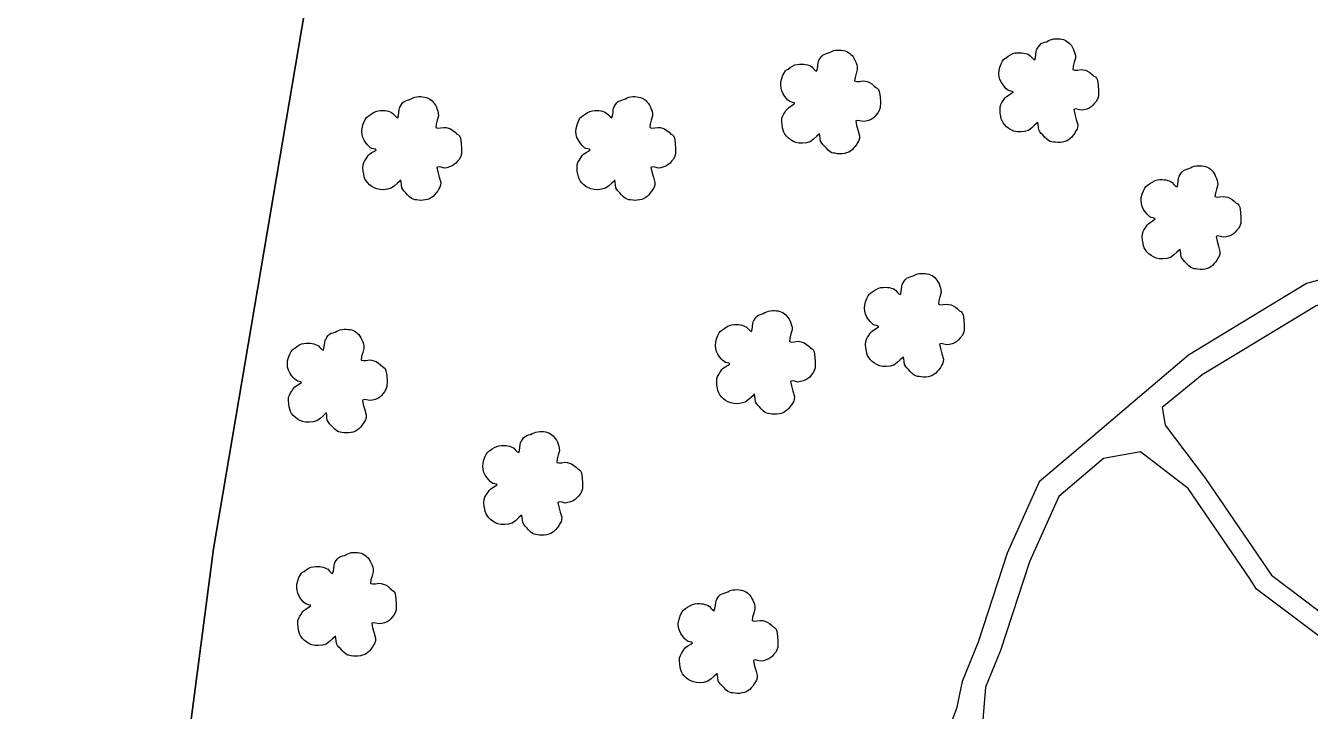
# Model space of a CAD drawing. Extents: x 730929 to 735129, y 7820181 to 7826121.
# Drawn here: x 732057.5 to 732273.1, y 7822308.5 to 7822423.5 of the extents above; entities that cross this region are included whole.
import ezdxf

# ---------------------------------------------------------------- set-up
doc = ezdxf.new("R2010")
doc.units = 0
doc.header["$MEASUREMENT"] = 0
doc.linetypes.add('CONTINUO', pattern=[0])
doc.linetypes.add('LIN0', pattern=[0])
for name, color, linetype in [('0114000475', 1, 'Continuous'), ('0114000475080', 5, 'Continuous'), ('0114000475081', 5, 'Continuous'), ('RESERVA', 3, 'Continuous'), ('SIMBOLO ARVORE', 118, 'Continuous')]:
    doc.layers.add(name, color=color, linetype=linetype)

msp = doc.modelspace()

# ---------------------------------------------------------------- linework, layer by layer
at = {"layer": '0114000475'}
msp.add_lwpolyline([(732184.66, 7822539.11), (732122.52, 7822500.26), (732107.53, 7822444.93), (732089.01, 7822335.73), (732073.5, 7822217.43), (732057.5, 7822173.48), (732067.92, 7822002.83)], dxfattribs=at)
at = {"layer": '0114000475080', "linetype": 'CONTINUO', "flags": 128}
msp.add_lwpolyline([(732255.52, 7822347.51), (732266.58, 7822331.34), (732279.43, 7822321.64), (732298.12, 7822314.4), (732320.9, 7822311.95), (732342.78, 7822314.83), (732365.3, 7822320.27), (732386.77, 7822317.7), (732402.16, 7822307.33), (732417.82, 7822291), (732435.56, 7822275.3), (732452.65, 7822269.29), (732465.31, 7822271.59), (732469.26, 7822273.2), (732475.24, 7822276.96), (732474.42, 7822280.25), (732466.98, 7822294.24), (732457.19, 7822312.33), (732448.74, 7822329.31), (732439.84, 7822346.27), (732433.82, 7822351.74), (732421.21, 7822356.32), (732403.57, 7822361.26), (732387.45, 7822365.98), (732368.38, 7822367.79), (732336.69, 7822366.18), (732320.49, 7822364.8), (732306.68, 7822367.72), (732293.64, 7822375.81), (732282.15, 7822378.75), (732274.1, 7822376.54), (732254.98, 7822364.95), (732248.26, 7822359.46), (732248.73, 7822356.47)], close=True, dxfattribs=at)
at = {"layer": '0114000475081', "linetype": 'CONTINUO', "flags": 128}
msp.add_lwpolyline([(732435.46, 7822183.74), (732451.14, 7822188.04), (732477.53, 7822196.24), (732499.94, 7822204.58), (732504.61, 7822205.85), (732508.43, 7822211.15), (732507.59, 7822219), (732501.14, 7822233.48), (732489.41, 7822255.07), (732479.88, 7822271.57), (732477.54, 7822272.15), (732471.93, 7822270.38), (732458.89, 7822266.15), (732452.37, 7822265.83), (732433.82, 7822272.35), (732415.49, 7822288.58), (732399.98, 7822304.75), (732385.57, 7822314.46), (732365.5, 7822316.86), (732343.39, 7822311.52), (732320.94, 7822308.56), (732297.32, 7822311.1), (732277.77, 7822318.67), (732264.11, 7822328.99), (732263, 7822330.62), (732261.47, 7822332.93), (732252.6, 7822345.85), (732244.63, 7822352), (732238.42, 7822350.89), (732230.9, 7822344.5), (732225.96, 7822333.55), (732221.11, 7822318.69), (732218.62, 7822312.5), (732218.03, 7822305.67), (732223.81, 7822296.97), (732236.75, 7822281.42), (732253.6, 7822268.79), (732274.12, 7822261.51), (732298.99, 7822257.95), (732325.2, 7822255.62), (732351.9, 7822247.02), (732375.81, 7822229.77), (732397.47, 7822208.91), (732418.51, 7822191.52), (732431.19, 7822185.09)], close=True, dxfattribs=at)
at = {"layer": 'RESERVA', "linetype": 'Continuous'}
for points in [[(732067.92, 7822002.83), (732057.5, 7822173.48), (732073.5, 7822217.43), (732089.01, 7822335.73), (732107.53, 7822444.93), (732122.52, 7822500.26), (732184.66, 7822539.11)], [(732282.11, 7822382.89), (732272.5, 7822380.25), (732252.66, 7822368.23), (732236.66, 7822354.64), (732227.63, 7822346.96), (732222.23, 7822335), (732217.35, 7822320.06), (732214.69, 7822313.44), (732213.74, 7822308.95), (732209.11, 7822296.69)]]:
    msp.add_lwpolyline(points, dxfattribs=at)
at = {"layer": 'SIMBOLO ARVORE', "linetype": 'LIN0', "elevation": 716.76, "flags": 128}
for points in [[(732227.3, 7822407.22), (732226.85, 7822406.82), (732226.35, 7822406.37), (732225.8, 7822405.96), (732225.16, 7822405.78), (732224.51, 7822405.71), (732223.89, 7822405.74), (732223.38, 7822405.85), (732222.93, 7822406.03), (732222.53, 7822406.26), (732222.15, 7822406.55), (732221.83, 7822406.87), (732221.56, 7822407.21), (732221.38, 7822407.54), (732221.25, 7822407.9), (732221.16, 7822408.3), (732221.08, 7822408.83), (732221.04, 7822409.38), (732221.06, 7822409.91), (732221.19, 7822410.29), (732221.37, 7822410.63), (732221.58, 7822410.92), (732221.73, 7822411.18), (732221.91, 7822411.43), (732222.13, 7822411.67), (732222.55, 7822411.94), (732222.94, 7822412.2), (732223.22, 7822412.41), (732223.1, 7822412.5), (732222.85, 7822412.57), (732222.53, 7822412.64), (732222.3, 7822412.77), (732222.07, 7822412.96), (732221.84, 7822413.21), (732221.54, 7822413.58), (732221.26, 7822414.01), (732221.02, 7822414.48), (732220.9, 7822414.97), (732220.85, 7822415.48), (732220.88, 7822416.01), (732221.03, 7822416.58), (732221.23, 7822417.12), (732221.46, 7822417.59), (732221.64, 7822417.84), (732221.84, 7822418.01), (732222.08, 7822418.16), (732222.42, 7822418.41), (732222.8, 7822418.64), (732223.2, 7822418.85), (732223.6, 7822418.95), (732224, 7822418.99), (732224.38, 7822419), (732224.72, 7822418.99), (732225.03, 7822418.94), (732225.32, 7822418.87), (732225.58, 7822418.79), (732225.82, 7822418.67), (732226.06, 7822418.52), (732226.36, 7822418.2), (732226.64, 7822417.93), (732226.88, 7822417.8), (732227, 7822418.17), (732227.07, 7822418.67), (732227.12, 7822419.19), (732227.18, 7822419.41), (732227.24, 7822419.59), (732227.33, 7822419.74), (732227.5, 7822420.01), (732227.7, 7822420.27), (732227.94, 7822420.52), (732228.23, 7822420.65), (732228.53, 7822420.76), (732228.85, 7822420.85), (732229.14, 7822420.99), (732229.43, 7822421.13), (732229.73, 7822421.24), (732230.06, 7822421.3), (732230.4, 7822421.33), (732230.73, 7822421.33), (732231.06, 7822421.31), (732231.37, 7822421.27), (732231.67, 7822421.2), (732231.95, 7822421.09), (732232.2, 7822420.95), (732232.44, 7822420.79), (732232.64, 7822420.62), (732232.83, 7822420.42), (732233.01, 7822420.18), (732233.19, 7822419.88), (732233.36, 7822419.55), (732233.5, 7822419.2), (732233.62, 7822418.88), (732233.69, 7822418.53), (732233.7, 7822418.1), (732233.5, 7822417.41), (732233.32, 7822416.73), (732233.25, 7822416.16), (732233.6, 7822416.06), (732234.08, 7822416.09), (732234.61, 7822416.18), (732235, 7822416.13), (732235.38, 7822416.05), (732235.74, 7822415.91), (732236.12, 7822415.65), (732236.48, 7822415.36), (732236.8, 7822415.06), (732237.05, 7822414.93), (732237.25, 7822414.73), (732237.39, 7822414.39), (732237.51, 7822413.54), (732237.57, 7822412.61), (732237.55, 7822411.71), (732237.4, 7822411.19), (732237.17, 7822410.81), (732236.9, 7822410.51), (732236.64, 7822410.19), (732236.36, 7822409.93), (732236.02, 7822409.71), (732235.59, 7822409.53), (732235.12, 7822409.41), (732234.65, 7822409.34), (732234.14, 7822409.47), (732233.72, 7822409.55), (732233.44, 7822409.44), (732233.59, 7822408.7), (732233.84, 7822407.81), (732234.09, 7822406.94), (732234.07, 7822406.49), (732233.96, 7822406.15), (732233.79, 7822405.87), (732233.58, 7822405.51), (732233.33, 7822405.17), (732233.07, 7822404.85), (732232.82, 7822404.6), (732232.56, 7822404.39), (732232.27, 7822404.22), (732231.91, 7822404.09), (732231.53, 7822403.99), (732231.14, 7822403.94), (732230.75, 7822403.93), (732230.37, 7822403.96), (732230.01, 7822404.01), (732229.72, 7822404.04), (732229.45, 7822404.11), (732229.17, 7822404.25), (732228.84, 7822404.52), (732228.51, 7822404.85), (732228.21, 7822405.19), (732227.94, 7822405.46), (732227.72, 7822405.74), (732227.55, 7822406.05), (732227.49, 7822406.52), (732227.44, 7822406.97), (732227.35, 7822407.35), (732227.35, 7822407.35)], [(732190.68, 7822405.32), (732190.23, 7822404.92), (732189.73, 7822404.47), (732189.18, 7822404.05), (732188.54, 7822403.88), (732187.89, 7822403.81), (732187.27, 7822403.83), (732186.76, 7822403.94), (732186.31, 7822404.12), (732185.91, 7822404.36), (732185.54, 7822404.65), (732185.21, 7822404.97), (732184.94, 7822405.31), (732184.76, 7822405.64), (732184.63, 7822406), (732184.55, 7822406.4), (732184.46, 7822406.93), (732184.42, 7822407.48), (732184.44, 7822408), (732184.57, 7822408.39), (732184.75, 7822408.72), (732184.96, 7822409.02), (732185.11, 7822409.28), (732185.29, 7822409.53), (732185.51, 7822409.77), (732185.93, 7822410.04), (732186.32, 7822410.3), (732186.61, 7822410.51), (732186.48, 7822410.6), (732186.23, 7822410.66), (732185.91, 7822410.73), (732185.68, 7822410.87), (732185.45, 7822411.05), (732185.22, 7822411.3), (732184.92, 7822411.67), (732184.64, 7822412.11), (732184.41, 7822412.58), (732184.28, 7822413.07), (732184.23, 7822413.58), (732184.26, 7822414.11), (732184.41, 7822414.68), (732184.61, 7822415.22), (732184.84, 7822415.69), (732185.02, 7822415.94), (732185.22, 7822416.11), (732185.46, 7822416.26), (732185.8, 7822416.51), (732186.18, 7822416.74), (732186.58, 7822416.94), (732186.98, 7822417.04), (732187.38, 7822417.09), (732187.76, 7822417.1), (732188.1, 7822417.09), (732188.41, 7822417.04), (732188.7, 7822416.97), (732188.96, 7822416.88), (732189.2, 7822416.77), (732189.44, 7822416.62), (732189.74, 7822416.3), (732190.02, 7822416.03), (732190.26, 7822415.89), (732190.38, 7822416.27), (732190.45, 7822416.77), (732190.51, 7822417.29), (732190.56, 7822417.51), (732190.62, 7822417.68), (732190.71, 7822417.84), (732190.88, 7822418.11), (732191.08, 7822418.37), (732191.32, 7822418.61), (732191.61, 7822418.75), (732191.91, 7822418.85), (732192.23, 7822418.95), (732192.52, 7822419.09), (732192.81, 7822419.22), (732193.12, 7822419.34), (732193.44, 7822419.4), (732193.78, 7822419.43), (732194.11, 7822419.43), (732194.44, 7822419.41), (732194.75, 7822419.37), (732195.05, 7822419.3), (732195.33, 7822419.19), (732195.58, 7822419.05), (732195.82, 7822418.89), (732196.02, 7822418.72), (732196.21, 7822418.52), (732196.39, 7822418.28), (732196.57, 7822417.98), (732196.74, 7822417.65), (732196.88, 7822417.3), (732197, 7822416.98), (732197.07, 7822416.62), (732197.08, 7822416.2), (732196.88, 7822415.51), (732196.7, 7822414.82), (732196.63, 7822414.25), (732196.98, 7822414.15), (732197.46, 7822414.19), (732197.99, 7822414.28), (732198.39, 7822414.23), (732198.76, 7822414.14), (732199.12, 7822414), (732199.5, 7822413.75), (732199.86, 7822413.46), (732200.18, 7822413.16), (732200.43, 7822413.02), (732200.63, 7822412.83), (732200.78, 7822412.49), (732200.9, 7822411.64), (732200.95, 7822410.71), (732200.94, 7822409.8), (732200.78, 7822409.29), (732200.55, 7822408.91), (732200.28, 7822408.6), (732200.02, 7822408.29), (732199.74, 7822408.02), (732199.4, 7822407.8), (732198.97, 7822407.63), (732198.5, 7822407.51), (732198.03, 7822407.44), (732197.52, 7822407.57), (732197.1, 7822407.64), (732196.82, 7822407.54), (732196.97, 7822406.8), (732197.22, 7822405.91), (732197.47, 7822405.04), (732197.45, 7822404.59), (732197.34, 7822404.25), (732197.17, 7822403.97), (732196.96, 7822403.61), (732196.71, 7822403.26), (732196.45, 7822402.95), (732196.2, 7822402.7), (732195.94, 7822402.49), (732195.65, 7822402.32), (732195.29, 7822402.18), (732194.91, 7822402.09), (732194.52, 7822402.04), (732194.13, 7822402.03), (732193.75, 7822402.05), (732193.39, 7822402.11), (732193.1, 7822402.14), (732192.83, 7822402.21), (732192.55, 7822402.34), (732192.22, 7822402.62), (732191.9, 7822402.95), (732191.59, 7822403.29), (732191.33, 7822403.56), (732191.11, 7822403.84), (732190.93, 7822404.15), (732190.87, 7822404.62), (732190.82, 7822405.07), (732190.73, 7822405.44), (732190.73, 7822405.44)], [(732120.37, 7822397.51), (732119.93, 7822397.12), (732119.42, 7822396.67), (732118.87, 7822396.25), (732118.23, 7822396.07), (732117.59, 7822396), (732116.96, 7822396.03), (732116.46, 7822396.14), (732116, 7822396.32), (732115.6, 7822396.56), (732115.23, 7822396.84), (732114.9, 7822397.16), (732114.64, 7822397.5), (732114.45, 7822397.83), (732114.33, 7822398.19), (732114.24, 7822398.59), (732114.15, 7822399.12), (732114.11, 7822399.67), (732114.13, 7822400.2), (732114.26, 7822400.58), (732114.44, 7822400.92), (732114.65, 7822401.21), (732114.8, 7822401.48), (732114.98, 7822401.72), (732115.2, 7822401.96), (732115.62, 7822402.23), (732116.02, 7822402.49), (732116.3, 7822402.71), (732116.18, 7822402.79), (732115.92, 7822402.86), (732115.6, 7822402.93), (732115.38, 7822403.06), (732115.15, 7822403.25), (732114.91, 7822403.5), (732114.61, 7822403.87), (732114.33, 7822404.3), (732114.1, 7822404.78), (732113.97, 7822405.27), (732113.92, 7822405.78), (732113.95, 7822406.3), (732114.1, 7822406.87), (732114.3, 7822407.42), (732114.54, 7822407.88), (732114.72, 7822408.13), (732114.91, 7822408.31), (732115.15, 7822408.45), (732115.49, 7822408.7), (732115.87, 7822408.94), (732116.27, 7822409.14), (732116.67, 7822409.24), (732117.07, 7822409.29), (732117.45, 7822409.29), (732117.79, 7822409.28), (732118.1, 7822409.23), (732118.39, 7822409.16), (732118.65, 7822409.08), (732118.89, 7822408.97), (732119.14, 7822408.82), (732119.43, 7822408.49), (732119.71, 7822408.22), (732119.95, 7822408.09), (732120.07, 7822408.46), (732120.15, 7822408.96), (732120.2, 7822409.48), (732120.25, 7822409.71), (732120.31, 7822409.88), (732120.41, 7822410.04), (732120.57, 7822410.3), (732120.77, 7822410.57), (732121.02, 7822410.81), (732121.3, 7822410.94), (732121.61, 7822411.05), (732121.92, 7822411.14), (732122.21, 7822411.28), (732122.51, 7822411.42), (732122.81, 7822411.53), (732123.14, 7822411.59), (732123.47, 7822411.62), (732123.8, 7822411.62), (732124.13, 7822411.61), (732124.45, 7822411.56), (732124.75, 7822411.49), (732125.02, 7822411.38), (732125.28, 7822411.25), (732125.51, 7822411.09), (732125.72, 7822410.91), (732125.9, 7822410.71), (732126.08, 7822410.47), (732126.26, 7822410.17), (732126.43, 7822409.84), (732126.58, 7822409.49), (732126.69, 7822409.17), (732126.76, 7822408.82), (732126.77, 7822408.4), (732126.57, 7822407.7), (732126.39, 7822407.02), (732126.32, 7822406.45), (732126.67, 7822406.35), (732127.15, 7822406.38), (732127.68, 7822406.47), (732128.08, 7822406.42), (732128.45, 7822406.34), (732128.81, 7822406.2), (732129.2, 7822405.94), (732129.56, 7822405.65), (732129.88, 7822405.35), (732130.13, 7822405.22), (732130.32, 7822405.02), (732130.47, 7822404.68), (732130.59, 7822403.84), (732130.65, 7822402.9), (732130.63, 7822402), (732130.47, 7822401.49), (732130.24, 7822401.1), (732129.97, 7822400.8), (732129.72, 7822400.48), (732129.43, 7822400.22), (732129.1, 7822400), (732128.66, 7822399.82), (732128.19, 7822399.7), (732127.72, 7822399.63), (732127.22, 7822399.76), (732126.8, 7822399.84), (732126.52, 7822399.74), (732126.66, 7822398.99), (732126.91, 7822398.11), (732127.16, 7822397.23), (732127.14, 7822396.78), (732127.04, 7822396.45), (732126.86, 7822396.16), (732126.65, 7822395.8), (732126.41, 7822395.46), (732126.14, 7822395.14), (732125.9, 7822394.89), (732125.63, 7822394.68), (732125.34, 7822394.51), (732124.99, 7822394.38), (732124.6, 7822394.28), (732124.21, 7822394.23), (732123.82, 7822394.22), (732123.44, 7822394.25), (732123.09, 7822394.3), (732122.8, 7822394.33), (732122.52, 7822394.41), (732122.24, 7822394.54), (732121.92, 7822394.81), (732121.59, 7822395.14), (732121.28, 7822395.49), (732121.02, 7822395.76), (732120.8, 7822396.03), (732120.62, 7822396.34), (732120.57, 7822396.81), (732120.52, 7822397.26), (732120.42, 7822397.64), (732120.42, 7822397.64)], [(732156.31, 7822397.51), (732155.86, 7822397.12), (732155.36, 7822396.67), (732154.81, 7822396.25), (732154.17, 7822396.07), (732153.52, 7822396), (732152.9, 7822396.03), (732152.39, 7822396.14), (732151.94, 7822396.32), (732151.54, 7822396.56), (732151.16, 7822396.84), (732150.84, 7822397.16), (732150.57, 7822397.5), (732150.39, 7822397.83), (732150.26, 7822398.19), (732150.17, 7822398.59), (732150.09, 7822399.12), (732150.05, 7822399.67), (732150.06, 7822400.2), (732150.2, 7822400.58), (732150.38, 7822400.92), (732150.59, 7822401.21), (732150.74, 7822401.48), (732150.92, 7822401.72), (732151.13, 7822401.96), (732151.56, 7822402.23), (732151.95, 7822402.49), (732152.23, 7822402.71), (732152.11, 7822402.79), (732151.86, 7822402.86), (732151.53, 7822402.93), (732151.31, 7822403.06), (732151.08, 7822403.25), (732150.84, 7822403.5), (732150.55, 7822403.87), (732150.27, 7822404.3), (732150.03, 7822404.78), (732149.91, 7822405.27), (732149.86, 7822405.78), (732149.89, 7822406.3), (732150.04, 7822406.87), (732150.24, 7822407.42), (732150.47, 7822407.88), (732150.65, 7822408.13), (732150.85, 7822408.31), (732151.09, 7822408.45), (732151.43, 7822408.7), (732151.81, 7822408.94), (732152.21, 7822409.14), (732152.61, 7822409.24), (732153.01, 7822409.29), (732153.39, 7822409.29), (732153.72, 7822409.28), (732154.04, 7822409.23), (732154.33, 7822409.16), (732154.58, 7822409.08), (732154.83, 7822408.97), (732155.07, 7822408.82), (732155.37, 7822408.49), (732155.65, 7822408.22), (732155.89, 7822408.09), (732156.01, 7822408.46), (732156.08, 7822408.96), (732156.13, 7822409.48), (732156.18, 7822409.71), (732156.25, 7822409.88), (732156.34, 7822410.04), (732156.5, 7822410.3), (732156.71, 7822410.57), (732156.95, 7822410.81), (732157.24, 7822410.94), (732157.54, 7822411.05), (732157.86, 7822411.14), (732158.15, 7822411.28), (732158.44, 7822411.42), (732158.74, 7822411.53), (732159.07, 7822411.59), (732159.4, 7822411.62), (732159.74, 7822411.62), (732160.06, 7822411.61), (732160.38, 7822411.56), (732160.68, 7822411.49), (732160.96, 7822411.38), (732161.21, 7822411.25), (732161.45, 7822411.09), (732161.65, 7822410.91), (732161.84, 7822410.71), (732162.01, 7822410.47), (732162.2, 7822410.17), (732162.37, 7822409.84), (732162.51, 7822409.49), (732162.63, 7822409.17), (732162.7, 7822408.82), (732162.71, 7822408.4), (732162.51, 7822407.7), (732162.33, 7822407.02), (732162.25, 7822406.45), (732162.61, 7822406.35), (732163.09, 7822406.38), (732163.62, 7822406.47), (732164.01, 7822406.42), (732164.39, 7822406.34), (732164.75, 7822406.2), (732165.13, 7822405.94), (732165.49, 7822405.65), (732165.81, 7822405.35), (732166.06, 7822405.22), (732166.26, 7822405.02), (732166.4, 7822404.68), (732166.52, 7822403.84), (732166.58, 7822402.9), (732166.56, 7822402), (732166.4, 7822401.49), (732166.18, 7822401.1), (732165.9, 7822400.8), (732165.65, 7822400.48), (732165.36, 7822400.22), (732165.03, 7822400), (732164.6, 7822399.82), (732164.13, 7822399.7), (732163.66, 7822399.63), (732163.15, 7822399.76), (732162.73, 7822399.84), (732162.45, 7822399.74), (732162.6, 7822398.99), (732162.85, 7822398.11), (732163.09, 7822397.23), (732163.08, 7822396.78), (732162.97, 7822396.45), (732162.8, 7822396.16), (732162.59, 7822395.8), (732162.34, 7822395.46), (732162.08, 7822395.14), (732161.83, 7822394.89), (732161.57, 7822394.68), (732161.28, 7822394.51), (732160.92, 7822394.38), (732160.54, 7822394.28), (732160.15, 7822394.23), (732159.76, 7822394.22), (732159.38, 7822394.25), (732159.02, 7822394.3), (732158.73, 7822394.33), (732158.45, 7822394.41), (732158.18, 7822394.54), (732157.85, 7822394.81), (732157.52, 7822395.14), (732157.21, 7822395.49), (732156.95, 7822395.76), (732156.73, 7822396.03), (732156.56, 7822396.34), (732156.5, 7822396.81), (732156.45, 7822397.26), (732156.36, 7822397.64), (732156.36, 7822397.64)], [(732251.18, 7822385.91), (732250.73, 7822385.52), (732250.22, 7822385.07), (732249.67, 7822384.65), (732249.03, 7822384.48), (732248.39, 7822384.41), (732247.76, 7822384.43), (732247.26, 7822384.54), (732246.8, 7822384.72), (732246.4, 7822384.96), (732246.03, 7822385.24), (732245.7, 7822385.56), (732245.44, 7822385.91), (732245.25, 7822386.24), (732245.13, 7822386.59), (732245.04, 7822386.99), (732244.95, 7822387.53), (732244.91, 7822388.08), (732244.93, 7822388.6), (732245.06, 7822388.99), (732245.24, 7822389.32), (732245.45, 7822389.61), (732245.61, 7822389.88), (732245.78, 7822390.13), (732246, 7822390.36), (732246.42, 7822390.64), (732246.82, 7822390.89), (732247.1, 7822391.11), (732246.98, 7822391.2), (732246.72, 7822391.26), (732246.4, 7822391.33), (732246.18, 7822391.46), (732245.95, 7822391.65), (732245.71, 7822391.9), (732245.41, 7822392.27), (732245.13, 7822392.7), (732244.9, 7822393.18), (732244.77, 7822393.67), (732244.72, 7822394.18), (732244.75, 7822394.7), (732244.9, 7822395.28), (732245.1, 7822395.82), (732245.34, 7822396.29), (732245.52, 7822396.53), (732245.72, 7822396.71), (732245.95, 7822396.86), (732246.29, 7822397.1), (732246.67, 7822397.34), (732247.07, 7822397.54), (732247.47, 7822397.64), (732247.87, 7822397.69), (732248.25, 7822397.7), (732248.59, 7822397.68), (732248.9, 7822397.64), (732249.19, 7822397.56), (732249.45, 7822397.48), (732249.69, 7822397.37), (732249.94, 7822397.22), (732250.23, 7822396.9), (732250.51, 7822396.62), (732250.75, 7822396.49), (732250.87, 7822396.87), (732250.95, 7822397.37), (732251, 7822397.88), (732251.05, 7822398.11), (732251.11, 7822398.28), (732251.21, 7822398.44), (732251.37, 7822398.7), (732251.57, 7822398.97), (732251.82, 7822399.21), (732252.1, 7822399.35), (732252.41, 7822399.45), (732252.72, 7822399.54), (732253.01, 7822399.69), (732253.31, 7822399.82), (732253.61, 7822399.94), (732253.94, 7822400), (732254.27, 7822400.03), (732254.6, 7822400.03), (732254.93, 7822400.01), (732255.25, 7822399.97), (732255.55, 7822399.89), (732255.82, 7822399.78), (732256.08, 7822399.65), (732256.31, 7822399.49), (732256.52, 7822399.31), (732256.7, 7822399.11), (732256.88, 7822398.87), (732257.07, 7822398.58), (732257.23, 7822398.24), (732257.38, 7822397.89), (732257.49, 7822397.58), (732257.56, 7822397.22), (732257.57, 7822396.8), (732257.37, 7822396.1), (732257.19, 7822395.42), (732257.12, 7822394.85), (732257.47, 7822394.75), (732257.95, 7822394.79), (732258.48, 7822394.87), (732258.88, 7822394.83), (732259.25, 7822394.74), (732259.61, 7822394.6), (732260, 7822394.35), (732260.36, 7822394.06), (732260.68, 7822393.76), (732260.93, 7822393.62), (732261.12, 7822393.42), (732261.27, 7822393.08), (732261.39, 7822392.24), (732261.45, 7822391.3), (732261.43, 7822390.4), (732261.27, 7822389.89), (732261.04, 7822389.5), (732260.77, 7822389.2), (732260.52, 7822388.89), (732260.23, 7822388.62), (732259.9, 7822388.4), (732259.46, 7822388.23), (732258.99, 7822388.1), (732258.52, 7822388.03), (732258.02, 7822388.17), (732257.6, 7822388.24), (732257.32, 7822388.14), (732257.46, 7822387.39), (732257.71, 7822386.51), (732257.96, 7822385.63), (732257.94, 7822385.19), (732257.84, 7822384.85), (732257.66, 7822384.57), (732257.45, 7822384.2), (732257.21, 7822383.86), (732256.94, 7822383.55), (732256.7, 7822383.29), (732256.43, 7822383.08), (732256.14, 7822382.91), (732255.79, 7822382.78), (732255.4, 7822382.69), (732255.01, 7822382.63), (732254.62, 7822382.63), (732254.24, 7822382.65), (732253.89, 7822382.7), (732253.6, 7822382.74), (732253.32, 7822382.81), (732253.04, 7822382.94), (732252.72, 7822383.22), (732252.39, 7822383.54), (732252.08, 7822383.89), (732251.82, 7822384.16), (732251.6, 7822384.44), (732251.42, 7822384.74), (732251.37, 7822385.21), (732251.32, 7822385.67), (732251.22, 7822386.04), (732251.22, 7822386.04)], [(732204.74, 7822367.84), (732204.29, 7822367.45), (732203.79, 7822367), (732203.24, 7822366.58), (732202.6, 7822366.41), (732201.95, 7822366.34), (732201.33, 7822366.36), (732200.82, 7822366.47), (732200.37, 7822366.65), (732199.97, 7822366.89), (732199.6, 7822367.18), (732199.27, 7822367.49), (732199.01, 7822367.84), (732198.82, 7822368.17), (732198.69, 7822368.53), (732198.61, 7822368.93), (732198.52, 7822369.46), (732198.48, 7822370.01), (732198.5, 7822370.53), (732198.63, 7822370.92), (732198.81, 7822371.25), (732199.02, 7822371.55), (732199.17, 7822371.81), (732199.35, 7822372.06), (732199.57, 7822372.29), (732199.99, 7822372.57), (732200.39, 7822372.82), (732200.67, 7822373.04), (732200.54, 7822373.13), (732200.29, 7822373.19), (732199.97, 7822373.26), (732199.74, 7822373.4), (732199.52, 7822373.58), (732199.28, 7822373.83), (732198.98, 7822374.2), (732198.7, 7822374.64), (732198.47, 7822375.11), (732198.34, 7822375.6), (732198.29, 7822376.11), (732198.32, 7822376.63), (732198.47, 7822377.21), (732198.67, 7822377.75), (732198.91, 7822378.22), (732199.08, 7822378.47), (732199.28, 7822378.64), (732199.52, 7822378.79), (732199.86, 7822379.03), (732200.24, 7822379.27), (732200.64, 7822379.47), (732201.04, 7822379.57), (732201.44, 7822379.62), (732201.82, 7822379.63), (732202.16, 7822379.61), (732202.47, 7822379.57), (732202.76, 7822379.5), (732203.02, 7822379.41), (732203.26, 7822379.3), (732203.51, 7822379.15), (732203.8, 7822378.83), (732204.08, 7822378.55), (732204.32, 7822378.42), (732204.44, 7822378.8), (732204.52, 7822379.3), (732204.57, 7822379.82), (732204.62, 7822380.04), (732204.68, 7822380.21), (732204.77, 7822380.37), (732204.94, 7822380.64), (732205.14, 7822380.9), (732205.38, 7822381.14), (732205.67, 7822381.28), (732205.98, 7822381.38), (732206.29, 7822381.48), (732206.58, 7822381.62), (732206.88, 7822381.75), (732207.18, 7822381.87), (732207.5, 7822381.93), (732207.84, 7822381.96), (732208.17, 7822381.96), (732208.5, 7822381.94), (732208.81, 7822381.9), (732209.11, 7822381.83), (732209.39, 7822381.72), (732209.65, 7822381.58), (732209.88, 7822381.42), (732210.09, 7822381.25), (732210.27, 7822381.04), (732210.45, 7822380.81), (732210.63, 7822380.51), (732210.8, 7822380.18), (732210.95, 7822379.82), (732211.06, 7822379.51), (732211.13, 7822379.15), (732211.14, 7822378.73), (732210.94, 7822378.04), (732210.76, 7822377.35), (732210.69, 7822376.78), (732211.04, 7822376.68), (732211.52, 7822376.72), (732212.05, 7822376.8), (732212.45, 7822376.76), (732212.82, 7822376.67), (732213.18, 7822376.53), (732213.56, 7822376.28), (732213.92, 7822375.99), (732214.25, 7822375.69), (732214.49, 7822375.55), (732214.69, 7822375.36), (732214.84, 7822375.02), (732214.96, 7822374.17), (732215.02, 7822373.23), (732215, 7822372.33), (732214.84, 7822371.82), (732214.61, 7822371.43), (732214.34, 7822371.13), (732214.09, 7822370.82), (732213.8, 7822370.55), (732213.47, 7822370.33), (732213.03, 7822370.16), (732212.56, 7822370.04), (732212.09, 7822369.96), (732211.59, 7822370.1), (732211.16, 7822370.17), (732210.88, 7822370.07), (732211.03, 7822369.33), (732211.28, 7822368.44), (732211.53, 7822367.57), (732211.51, 7822367.12), (732211.4, 7822366.78), (732211.23, 7822366.5), (732211.02, 7822366.14), (732210.78, 7822365.79), (732210.51, 7822365.48), (732210.26, 7822365.23), (732210, 7822365.02), (732209.71, 7822364.84), (732209.35, 7822364.71), (732208.97, 7822364.62), (732208.58, 7822364.57), (732208.19, 7822364.56), (732207.81, 7822364.58), (732207.46, 7822364.63), (732207.16, 7822364.67), (732206.89, 7822364.74), (732206.61, 7822364.87), (732206.28, 7822365.15), (732205.96, 7822365.48), (732205.65, 7822365.82), (732205.39, 7822366.09), (732205.17, 7822366.37), (732204.99, 7822366.68), (732204.94, 7822367.15), (732204.88, 7822367.6), (732204.79, 7822367.97), (732204.79, 7822367.97)], [(732179.75, 7822361.6), (732179.3, 7822361.21), (732178.79, 7822360.76), (732178.24, 7822360.34), (732177.6, 7822360.16), (732176.96, 7822360.09), (732176.33, 7822360.12), (732175.83, 7822360.23), (732175.37, 7822360.41), (732174.97, 7822360.65), (732174.6, 7822360.93), (732174.27, 7822361.25), (732174.01, 7822361.59), (732173.83, 7822361.92), (732173.7, 7822362.28), (732173.61, 7822362.68), (732173.52, 7822363.21), (732173.48, 7822363.76), (732173.5, 7822364.29), (732173.63, 7822364.67), (732173.82, 7822365.01), (732174.02, 7822365.3), (732174.18, 7822365.57), (732174.35, 7822365.81), (732174.57, 7822366.05), (732174.99, 7822366.32), (732175.39, 7822366.58), (732175.67, 7822366.8), (732175.55, 7822366.88), (732175.29, 7822366.95), (732174.97, 7822367.02), (732174.75, 7822367.15), (732174.52, 7822367.34), (732174.28, 7822367.59), (732173.98, 7822367.96), (732173.7, 7822368.39), (732173.47, 7822368.87), (732173.34, 7822369.36), (732173.29, 7822369.87), (732173.32, 7822370.39), (732173.47, 7822370.96), (732173.67, 7822371.51), (732173.91, 7822371.97), (732174.09, 7822372.22), (732174.29, 7822372.4), (732174.52, 7822372.54), (732174.86, 7822372.79), (732175.24, 7822373.03), (732175.64, 7822373.23), (732176.05, 7822373.33), (732176.44, 7822373.38), (732176.82, 7822373.39), (732177.16, 7822373.37), (732177.47, 7822373.32), (732177.76, 7822373.25), (732178.02, 7822373.17), (732178.26, 7822373.06), (732178.51, 7822372.91), (732178.8, 7822372.58), (732179.08, 7822372.31), (732179.32, 7822372.18), (732179.44, 7822372.55), (732179.52, 7822373.05), (732179.57, 7822373.57), (732179.62, 7822373.8), (732179.68, 7822373.97), (732179.78, 7822374.13), (732179.94, 7822374.39), (732180.14, 7822374.66), (732180.39, 7822374.9), (732180.67, 7822375.03), (732180.98, 7822375.14), (732181.29, 7822375.23), (732181.58, 7822375.37), (732181.88, 7822375.51), (732182.18, 7822375.62), (732182.51, 7822375.68), (732182.84, 7822375.71), (732183.17, 7822375.71), (732183.5, 7822375.7), (732183.82, 7822375.65), (732184.12, 7822375.58), (732184.39, 7822375.47), (732184.65, 7822375.34), (732184.88, 7822375.18), (732185.09, 7822375), (732185.27, 7822374.8), (732185.45, 7822374.56), (732185.64, 7822374.26), (732185.8, 7822373.93), (732185.95, 7822373.58), (732186.06, 7822373.26), (732186.13, 7822372.91), (732186.14, 7822372.49), (732185.94, 7822371.79), (732185.76, 7822371.11), (732185.69, 7822370.54), (732186.04, 7822370.44), (732186.52, 7822370.47), (732187.06, 7822370.56), (732187.45, 7822370.51), (732187.82, 7822370.43), (732188.18, 7822370.29), (732188.57, 7822370.03), (732188.93, 7822369.74), (732189.25, 7822369.44), (732189.5, 7822369.31), (732189.69, 7822369.11), (732189.84, 7822368.77), (732189.96, 7822367.93), (732190.02, 7822366.99), (732190, 7822366.09), (732189.84, 7822365.58), (732189.61, 7822365.19), (732189.34, 7822364.89), (732189.09, 7822364.57), (732188.8, 7822364.31), (732188.47, 7822364.09), (732188.03, 7822363.91), (732187.56, 7822363.79), (732187.09, 7822363.72), (732186.59, 7822363.85), (732186.17, 7822363.93), (732185.89, 7822363.83), (732186.03, 7822363.08), (732186.28, 7822362.2), (732186.53, 7822361.32), (732186.51, 7822360.87), (732186.41, 7822360.54), (732186.24, 7822360.25), (732186.02, 7822359.89), (732185.78, 7822359.55), (732185.51, 7822359.23), (732185.27, 7822358.98), (732185, 7822358.77), (732184.71, 7822358.6), (732184.36, 7822358.47), (732183.97, 7822358.37), (732183.58, 7822358.32), (732183.19, 7822358.31), (732182.81, 7822358.34), (732182.46, 7822358.39), (732182.17, 7822358.42), (732181.89, 7822358.5), (732181.62, 7822358.63), (732181.29, 7822358.9), (732180.96, 7822359.23), (732180.65, 7822359.58), (732180.39, 7822359.85), (732180.17, 7822360.12), (732179.99, 7822360.43), (732179.94, 7822360.9), (732179.89, 7822361.35), (732179.79, 7822361.73), (732179.79, 7822361.73)], [(732107.88, 7822358.48), (732107.43, 7822358.08), (732106.92, 7822357.63), (732106.37, 7822357.22), (732105.73, 7822357.04), (732105.09, 7822356.97), (732104.46, 7822357), (732103.96, 7822357.1), (732103.51, 7822357.29), (732103.1, 7822357.52), (732102.73, 7822357.81), (732102.41, 7822358.13), (732102.14, 7822358.47), (732101.96, 7822358.8), (732101.83, 7822359.16), (732101.74, 7822359.56), (732101.65, 7822360.09), (732101.61, 7822360.64), (732101.63, 7822361.16), (732101.76, 7822361.55), (732101.95, 7822361.89), (732102.15, 7822362.18), (732102.31, 7822362.44), (732102.48, 7822362.69), (732102.7, 7822362.93), (732103.12, 7822363.2), (732103.52, 7822363.46), (732103.8, 7822363.67), (732103.68, 7822363.76), (732103.42, 7822363.83), (732103.1, 7822363.9), (732102.88, 7822364.03), (732102.65, 7822364.21), (732102.41, 7822364.47), (732102.12, 7822364.84), (732101.83, 7822365.27), (732101.6, 7822365.74), (732101.47, 7822366.23), (732101.42, 7822366.74), (732101.45, 7822367.27), (732101.6, 7822367.84), (732101.81, 7822368.38), (732102.04, 7822368.85), (732102.22, 7822369.1), (732102.42, 7822369.27), (732102.65, 7822369.42), (732102.99, 7822369.67), (732103.37, 7822369.9), (732103.78, 7822370.11), (732104.18, 7822370.2), (732104.57, 7822370.25), (732104.95, 7822370.26), (732105.29, 7822370.25), (732105.6, 7822370.2), (732105.89, 7822370.13), (732106.15, 7822370.05), (732106.4, 7822369.93), (732106.64, 7822369.78), (732106.93, 7822369.46), (732107.21, 7822369.19), (732107.45, 7822369.06), (732107.57, 7822369.43), (732107.65, 7822369.93), (732107.7, 7822370.45), (732107.75, 7822370.67), (732107.81, 7822370.85), (732107.91, 7822371), (732108.07, 7822371.27), (732108.27, 7822371.53), (732108.52, 7822371.77), (732108.8, 7822371.91), (732109.11, 7822372.01), (732109.42, 7822372.11), (732109.71, 7822372.25), (732110.01, 7822372.39), (732110.31, 7822372.5), (732110.64, 7822372.56), (732110.97, 7822372.59), (732111.3, 7822372.59), (732111.63, 7822372.57), (732111.95, 7822372.53), (732112.25, 7822372.46), (732112.52, 7822372.35), (732112.78, 7822372.21), (732113.01, 7822372.05), (732113.22, 7822371.88), (732113.41, 7822371.68), (732113.58, 7822371.44), (732113.77, 7822371.14), (732113.93, 7822370.81), (732114.08, 7822370.46), (732114.19, 7822370.14), (732114.26, 7822369.79), (732114.27, 7822369.36), (732114.07, 7822368.67), (732113.89, 7822367.99), (732113.82, 7822367.42), (732114.18, 7822367.32), (732114.66, 7822367.35), (732115.19, 7822367.44), (732115.58, 7822367.39), (732115.95, 7822367.31), (732116.31, 7822367.16), (732116.7, 7822366.91), (732117.06, 7822366.62), (732117.38, 7822366.32), (732117.63, 7822366.19), (732117.82, 7822365.99), (732117.97, 7822365.65), (732118.09, 7822364.8), (732118.15, 7822363.87), (732118.13, 7822362.96), (732117.97, 7822362.45), (732117.74, 7822362.07), (732117.47, 7822361.76), (732117.22, 7822361.45), (732116.93, 7822361.18), (732116.6, 7822360.96), (732116.16, 7822360.79), (732115.7, 7822360.67), (732115.22, 7822360.6), (732114.72, 7822360.73), (732114.3, 7822360.81), (732114.02, 7822360.7), (732114.16, 7822359.96), (732114.41, 7822359.07), (732114.66, 7822358.2), (732114.64, 7822357.75), (732114.54, 7822357.41), (732114.37, 7822357.13), (732114.15, 7822356.77), (732113.91, 7822356.43), (732113.64, 7822356.11), (732113.4, 7822355.86), (732113.13, 7822355.65), (732112.84, 7822355.48), (732112.49, 7822355.34), (732112.11, 7822355.25), (732111.71, 7822355.2), (732111.32, 7822355.19), (732110.94, 7822355.22), (732110.59, 7822355.27), (732110.3, 7822355.3), (732110.02, 7822355.37), (732109.75, 7822355.51), (732109.42, 7822355.78), (732109.09, 7822356.11), (732108.78, 7822356.45), (732108.52, 7822356.72), (732108.3, 7822357), (732108.12, 7822357.31), (732108.07, 7822357.78), (732108.02, 7822358.23), (732107.92, 7822358.61), (732107.92, 7822358.61)], [(732140.69, 7822341.3), (732140.24, 7822340.91), (732139.73, 7822340.46), (732139.18, 7822340.04), (732138.54, 7822339.87), (732137.9, 7822339.8), (732137.27, 7822339.82), (732136.77, 7822339.93), (732136.32, 7822340.11), (732135.91, 7822340.35), (732135.54, 7822340.63), (732135.22, 7822340.95), (732134.95, 7822341.3), (732134.77, 7822341.63), (732134.64, 7822341.98), (732134.55, 7822342.39), (732134.46, 7822342.92), (732134.42, 7822343.47), (732134.44, 7822343.99), (732134.57, 7822344.38), (732134.76, 7822344.71), (732134.96, 7822345), (732135.12, 7822345.27), (732135.29, 7822345.52), (732135.51, 7822345.75), (732135.93, 7822346.03), (732136.33, 7822346.28), (732136.61, 7822346.5), (732136.49, 7822346.59), (732136.23, 7822346.65), (732135.91, 7822346.72), (732135.69, 7822346.86), (732135.46, 7822347.04), (732135.22, 7822347.29), (732134.93, 7822347.66), (732134.64, 7822348.09), (732134.41, 7822348.57), (732134.28, 7822349.06), (732134.23, 7822349.57), (732134.26, 7822350.09), (732134.41, 7822350.67), (732134.62, 7822351.21), (732134.85, 7822351.68), (732135.03, 7822351.92), (732135.23, 7822352.1), (732135.46, 7822352.25), (732135.8, 7822352.49), (732136.18, 7822352.73), (732136.59, 7822352.93), (732136.99, 7822353.03), (732137.38, 7822353.08), (732137.76, 7822353.09), (732138.1, 7822353.07), (732138.41, 7822353.03), (732138.7, 7822352.95), (732138.96, 7822352.87), (732139.21, 7822352.76), (732139.45, 7822352.61), (732139.74, 7822352.29), (732140.02, 7822352.01), (732140.26, 7822351.88), (732140.38, 7822352.26), (732140.46, 7822352.76), (732140.51, 7822353.27), (732140.56, 7822353.5), (732140.62, 7822353.67), (732140.72, 7822353.83), (732140.88, 7822354.09), (732141.08, 7822354.36), (732141.33, 7822354.6), (732141.61, 7822354.74), (732141.92, 7822354.84), (732142.23, 7822354.93), (732142.52, 7822355.08), (732142.82, 7822355.21), (732143.12, 7822355.33), (732143.45, 7822355.39), (732143.78, 7822355.42), (732144.11, 7822355.42), (732144.44, 7822355.4), (732144.76, 7822355.36), (732145.06, 7822355.28), (732145.33, 7822355.18), (732145.59, 7822355.04), (732145.82, 7822354.88), (732146.03, 7822354.71), (732146.22, 7822354.5), (732146.39, 7822354.26), (732146.58, 7822353.97), (732146.74, 7822353.63), (732146.89, 7822353.28), (732147, 7822352.97), (732147.07, 7822352.61), (732147.08, 7822352.19), (732146.88, 7822351.5), (732146.7, 7822350.81), (732146.63, 7822350.24), (732146.99, 7822350.14), (732147.47, 7822350.18), (732148, 7822350.26), (732148.39, 7822350.22), (732148.76, 7822350.13), (732149.12, 7822349.99), (732149.51, 7822349.74), (732149.87, 7822349.45), (732150.19, 7822349.15), (732150.44, 7822349.01), (732150.63, 7822348.81), (732150.78, 7822348.47), (732150.9, 7822347.63), (732150.96, 7822346.69), (732150.94, 7822345.79), (732150.78, 7822345.28), (732150.55, 7822344.89), (732150.28, 7822344.59), (732150.03, 7822344.28), (732149.74, 7822344.01), (732149.41, 7822343.79), (732148.97, 7822343.62), (732148.51, 7822343.49), (732148.03, 7822343.42), (732147.53, 7822343.56), (732147.11, 7822343.63), (732146.83, 7822343.53), (732146.97, 7822342.78), (732147.22, 7822341.9), (732147.47, 7822341.02), (732147.45, 7822340.58), (732147.35, 7822340.24), (732147.18, 7822339.96), (732146.96, 7822339.6), (732146.72, 7822339.25), (732146.45, 7822338.94), (732146.21, 7822338.68), (732145.94, 7822338.47), (732145.65, 7822338.3), (732145.3, 7822338.17), (732144.92, 7822338.08), (732144.52, 7822338.02), (732144.13, 7822338.02), (732143.75, 7822338.04), (732143.4, 7822338.09), (732143.11, 7822338.13), (732142.83, 7822338.2), (732142.56, 7822338.33), (732142.23, 7822338.61), (732141.9, 7822338.93), (732141.59, 7822339.28), (732141.33, 7822339.55), (732141.11, 7822339.83), (732140.93, 7822340.13), (732140.88, 7822340.6), (732140.83, 7822341.06), (732140.73, 7822341.43), (732140.73, 7822341.43)], [(732109.44, 7822321.01), (732108.99, 7822320.61), (732108.49, 7822320.16), (732107.94, 7822319.74), (732107.3, 7822319.57), (732106.65, 7822319.5), (732106.03, 7822319.52), (732105.52, 7822319.63), (732105.07, 7822319.81), (732104.67, 7822320.05), (732104.29, 7822320.34), (732103.97, 7822320.66), (732103.7, 7822321), (732103.52, 7822321.33), (732103.39, 7822321.69), (732103.3, 7822322.09), (732103.22, 7822322.62), (732103.18, 7822323.17), (732103.19, 7822323.69), (732103.33, 7822324.08), (732103.51, 7822324.41), (732103.71, 7822324.71), (732103.87, 7822324.97), (732104.04, 7822325.22), (732104.26, 7822325.46), (732104.68, 7822325.73), (732105.08, 7822325.99), (732105.36, 7822326.2), (732105.24, 7822326.29), (732104.98, 7822326.35), (732104.66, 7822326.42), (732104.44, 7822326.56), (732104.21, 7822326.74), (732103.97, 7822326.99), (732103.68, 7822327.36), (732103.4, 7822327.8), (732103.16, 7822328.27), (732103.04, 7822328.76), (732102.99, 7822329.27), (732103.02, 7822329.8), (732103.16, 7822330.37), (732103.37, 7822330.91), (732103.6, 7822331.38), (732103.78, 7822331.63), (732103.98, 7822331.8), (732104.22, 7822331.95), (732104.56, 7822332.2), (732104.94, 7822332.43), (732105.34, 7822332.63), (732105.74, 7822332.73), (732106.13, 7822332.78), (732106.51, 7822332.79), (732106.85, 7822332.78), (732107.17, 7822332.73), (732107.46, 7822332.66), (732107.71, 7822332.57), (732107.96, 7822332.46), (732108.2, 7822332.31), (732108.5, 7822331.99), (732108.78, 7822331.72), (732109.02, 7822331.58), (732109.14, 7822331.96), (732109.21, 7822332.46), (732109.26, 7822332.98), (732109.31, 7822333.2), (732109.38, 7822333.37), (732109.47, 7822333.53), (732109.63, 7822333.8), (732109.84, 7822334.06), (732110.08, 7822334.3), (732110.36, 7822334.44), (732110.67, 7822334.54), (732110.99, 7822334.64), (732111.28, 7822334.78), (732111.57, 7822334.91), (732111.87, 7822335.03), (732112.2, 7822335.09), (732112.53, 7822335.12), (732112.87, 7822335.12), (732113.19, 7822335.1), (732113.51, 7822335.06), (732113.81, 7822334.99), (732114.08, 7822334.88), (732114.34, 7822334.74), (732114.57, 7822334.58), (732114.78, 7822334.41), (732114.97, 7822334.21), (732115.14, 7822333.97), (732115.33, 7822333.67), (732115.5, 7822333.34), (732115.64, 7822332.99), (732115.76, 7822332.67), (732115.83, 7822332.31), (732115.84, 7822331.89), (732115.63, 7822331.2), (732115.45, 7822330.51), (732115.38, 7822329.94), (732115.74, 7822329.84), (732116.22, 7822329.88), (732116.75, 7822329.97), (732117.14, 7822329.92), (732117.52, 7822329.83), (732117.88, 7822329.69), (732118.26, 7822329.44), (732118.62, 7822329.15), (732118.94, 7822328.85), (732119.19, 7822328.71), (732119.38, 7822328.52), (732119.53, 7822328.18), (732119.65, 7822327.33), (732119.71, 7822326.4), (732119.69, 7822325.49), (732119.53, 7822324.98), (732119.31, 7822324.6), (732119.03, 7822324.29), (732118.78, 7822323.98), (732118.49, 7822323.71), (732118.16, 7822323.49), (732117.72, 7822323.32), (732117.26, 7822323.2), (732116.78, 7822323.13), (732116.28, 7822323.26), (732115.86, 7822323.33), (732115.58, 7822323.23), (732115.73, 7822322.49), (732115.98, 7822321.6), (732116.22, 7822320.73), (732116.2, 7822320.28), (732116.1, 7822319.94), (732115.93, 7822319.66), (732115.72, 7822319.3), (732115.47, 7822318.95), (732115.2, 7822318.64), (732114.96, 7822318.39), (732114.7, 7822318.18), (732114.41, 7822318.01), (732114.05, 7822317.87), (732113.67, 7822317.78), (732113.27, 7822317.73), (732112.88, 7822317.72), (732112.51, 7822317.74), (732112.15, 7822317.8), (732111.86, 7822317.83), (732111.58, 7822317.9), (732111.31, 7822318.03), (732110.98, 7822318.31), (732110.65, 7822318.64), (732110.34, 7822318.98), (732110.08, 7822319.25), (732109.86, 7822319.53), (732109.69, 7822319.84), (732109.63, 7822320.31), (732109.58, 7822320.76), (732109.48, 7822321.13), (732109.48, 7822321.13)], [(732173.5, 7822314.76), (732173.05, 7822314.37), (732172.54, 7822313.92), (732171.99, 7822313.5), (732171.35, 7822313.32), (732170.71, 7822313.25), (732170.08, 7822313.28), (732169.58, 7822313.39), (732169.13, 7822313.57), (732168.72, 7822313.81), (732168.35, 7822314.09), (732168.03, 7822314.41), (732167.76, 7822314.76), (732167.58, 7822315.08), (732167.45, 7822315.44), (732167.36, 7822315.84), (732167.27, 7822316.38), (732167.23, 7822316.92), (732167.25, 7822317.45), (732167.38, 7822317.84), (732167.57, 7822318.17), (732167.77, 7822318.46), (732167.93, 7822318.73), (732168.1, 7822318.97), (732168.32, 7822319.21), (732168.74, 7822319.49), (732169.14, 7822319.74), (732169.42, 7822319.96), (732169.3, 7822320.05), (732169.04, 7822320.11), (732168.72, 7822320.18), (732168.5, 7822320.31), (732168.27, 7822320.5), (732168.03, 7822320.75), (732167.74, 7822321.12), (732167.45, 7822321.55), (732167.22, 7822322.03), (732167.09, 7822322.52), (732167.04, 7822323.03), (732167.07, 7822323.55), (732167.22, 7822324.12), (732167.43, 7822324.67), (732167.66, 7822325.14), (732167.84, 7822325.38), (732168.04, 7822325.56), (732168.27, 7822325.7), (732168.61, 7822325.95), (732168.99, 7822326.19), (732169.4, 7822326.39), (732169.8, 7822326.49), (732170.19, 7822326.54), (732170.57, 7822326.55), (732170.91, 7822326.53), (732171.22, 7822326.48), (732171.51, 7822326.41), (732171.77, 7822326.33), (732172.02, 7822326.22), (732172.26, 7822326.07), (732172.55, 7822325.74), (732172.83, 7822325.47), (732173.07, 7822325.34), (732173.19, 7822325.71), (732173.27, 7822326.21), (732173.32, 7822326.73), (732173.37, 7822326.96), (732173.43, 7822327.13), (732173.53, 7822327.29), (732173.69, 7822327.55), (732173.89, 7822327.82), (732174.14, 7822328.06), (732174.42, 7822328.19), (732174.73, 7822328.3), (732175.04, 7822328.39), (732175.33, 7822328.53), (732175.63, 7822328.67), (732175.93, 7822328.78), (732176.26, 7822328.84), (732176.59, 7822328.87), (732176.92, 7822328.88), (732177.25, 7822328.86), (732177.57, 7822328.81), (732177.87, 7822328.74), (732178.14, 7822328.63), (732178.4, 7822328.5), (732178.63, 7822328.34), (732178.84, 7822328.16), (732179.03, 7822327.96), (732179.2, 7822327.72), (732179.39, 7822327.42), (732179.55, 7822327.09), (732179.7, 7822326.74), (732179.81, 7822326.42), (732179.88, 7822326.07), (732179.89, 7822325.65), (732179.69, 7822324.95), (732179.51, 7822324.27), (732179.44, 7822323.7), (732179.8, 7822323.6), (732180.28, 7822323.63), (732180.81, 7822323.72), (732181.2, 7822323.68), (732181.57, 7822323.59), (732181.93, 7822323.45), (732182.32, 7822323.19), (732182.68, 7822322.9), (732183, 7822322.61), (732183.25, 7822322.47), (732183.44, 7822322.27), (732183.59, 7822321.93), (732183.71, 7822321.09), (732183.77, 7822320.15), (732183.75, 7822319.25), (732183.59, 7822318.74), (732183.36, 7822318.35), (732183.09, 7822318.05), (732182.84, 7822317.74), (732182.55, 7822317.47), (732182.22, 7822317.25), (732181.78, 7822317.08), (732181.32, 7822316.95), (732180.84, 7822316.88), (732180.34, 7822317.02), (732179.92, 7822317.09), (732179.64, 7822316.99), (732179.78, 7822316.24), (732180.03, 7822315.36), (732180.28, 7822314.48), (732180.26, 7822314.04), (732180.16, 7822313.7), (732179.99, 7822313.41), (732179.77, 7822313.05), (732179.53, 7822312.71), (732179.26, 7822312.4), (732179.02, 7822312.14), (732178.75, 7822311.93), (732178.46, 7822311.76), (732178.11, 7822311.63), (732177.73, 7822311.54), (732177.33, 7822311.48), (732176.94, 7822311.47), (732176.56, 7822311.5), (732176.21, 7822311.55), (732175.92, 7822311.58), (732175.64, 7822311.66), (732175.37, 7822311.79), (732175.04, 7822312.07), (732174.71, 7822312.39), (732174.4, 7822312.74), (732174.14, 7822313.01), (732173.92, 7822313.29), (732173.74, 7822313.59), (732173.69, 7822314.06), (732173.64, 7822314.52), (732173.54, 7822314.89), (732173.54, 7822314.89)]]:
    msp.add_lwpolyline(points, dxfattribs=at)

doc.saveas('drawing.dxf')
